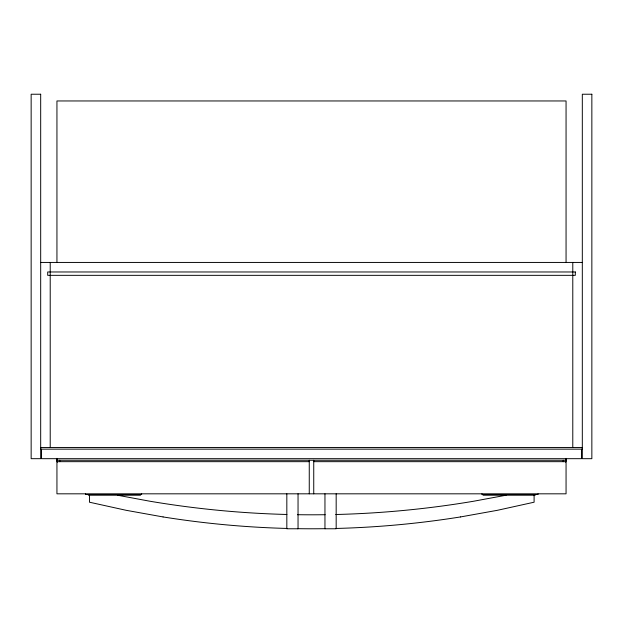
<?xml version="1.0" encoding="UTF-8"?>
<svg xmlns="http://www.w3.org/2000/svg" width="623" height="623" viewBox="0 0 623 623"><rect width="100%" height="100%" fill="white"/><g stroke="black" fill="none" stroke-linecap="round" stroke-linejoin="round"><path stroke-width="0.93" d="M565.707 462.18L566.058 458.871M506.063 495.215L473.901 501.188A974.504 974.504 0 0 1 335.696 514.512M460.498 516.942L497.388 510.307L534.098 502.208L534.098 495.215M40.682 262.439L582.318 262.439M40.682 447.47L582.318 447.47M40.682 449.152L582.318 449.152M309.257 461.666L56.942 461.666L56.942 493.821L566.058 493.821L566.058 461.666L313.743 461.666M163.062 516.942L126.173 510.307L89.463 502.208L89.463 495.215M117.498 495.215L149.66 501.188A974.504 974.504 0 0 0 286.915 514.481M56.942 458.871L57.293 462.18M581.477 449.152L581.477 458.684L41.523 458.684L41.523 449.152M572.786 262.439L572.786 447.47M566.058 262.478L566.058 100.957L56.942 100.957L56.942 262.478M566.058 458.341L566.058 460.265L56.942 460.265L56.942 458.341M565.91 460.265L565.91 461.666M563.254 460.265L563.254 461.666M538.023 493.821L538.023 494.522L481.953 494.522L481.953 493.821M535.219 494.522L535.219 495.215L483.074 495.215L483.074 494.522M336.171 493.821L336.171 528.771L324.957 528.771L324.957 493.821M313.743 460.265L313.743 493.821M309.257 460.265L309.257 493.821M298.043 493.821L298.043 528.771L286.829 528.771L286.829 493.821M141.608 493.821L141.608 494.522L85.538 494.522L85.538 493.821M140.487 494.522L140.487 495.215L88.341 495.215L88.341 494.522M59.746 460.265L59.746 461.666M57.09 460.265L57.09 461.666M50.214 262.439L50.214 447.47M297.444 528.67A942.692 942.692 0 0 0 311.78 528.779A942.692 942.692 0 0 0 325.159 528.678M286.93 528.444A942.692 942.692 0 0 1 163.07 516.934M460.49 516.934A942.692 942.692 0 0 1 335.68 528.468M325.175 514.707A974.504 974.504 0 0 1 297.436 514.699M40.682 94.229L31.15 94.229L31.15 458.684L40.682 458.684L40.682 94.229M591.85 94.229L582.318 94.229L582.318 458.684L591.85 458.684L591.85 94.229M575.309 271.971L47.691 271.971L47.691 275.335L575.309 275.335L575.309 271.971"/></g></svg>
